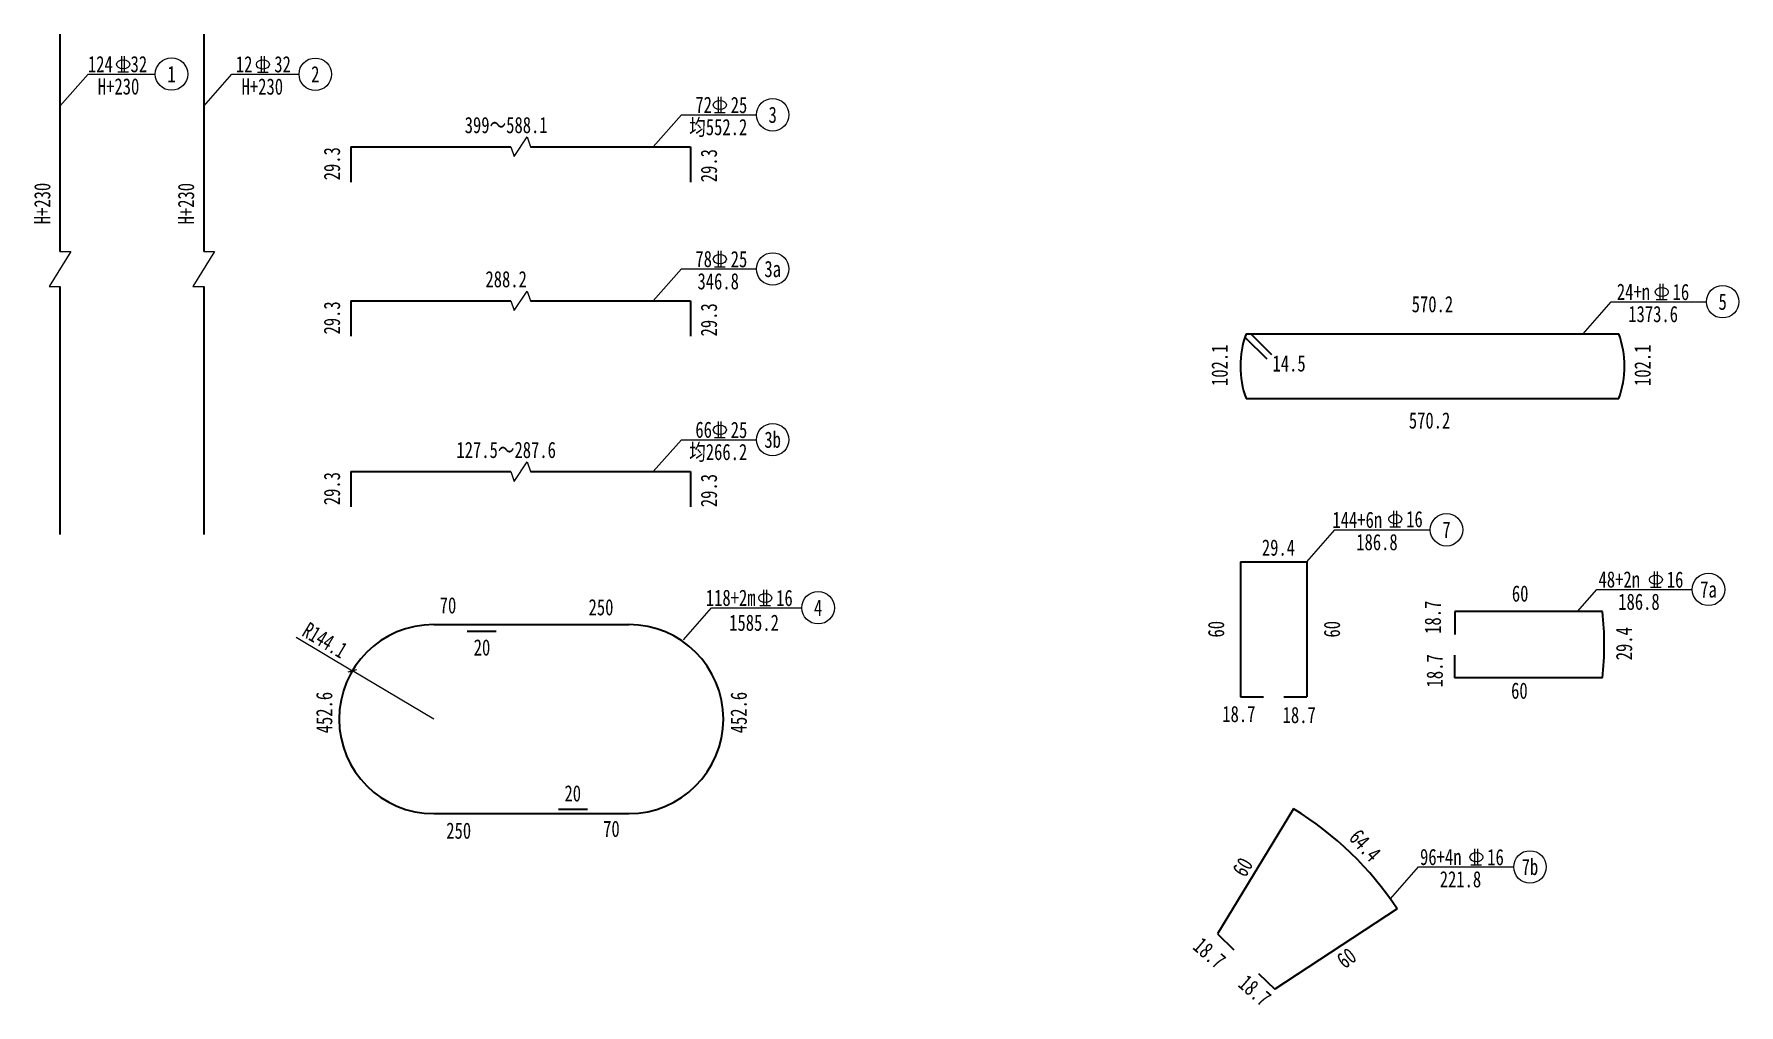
# Model space of a CAD drawing. Header units: millimetres. Extents: x 3400 to 11153, y 4569 to 11779.
# Drawn here: x 8530 to 11153, y 6013 to 7508 of the extents above; entities that cross this region are included whole.
import ezdxf
from ezdxf.enums import TextEntityAlignment as Align

# ---------------------------------------------------------------- set-up
doc = ezdxf.new("R2010")
doc.units = ezdxf.units.MM
doc.layers.get('0').update_dxf_attribs({"lineweight": 15})
doc.layers.get('Defpoints').update_dxf_attribs({"color": 8})
for name, color, linetype, lineweight in [('Dim', 4, 'Continuous', 15), ('尺寸标注', 4, 'Continuous', 13), ('文本', 7, 'Continuous', 15), ('细实线', 4, 'Continuous', 15), ('细线', 4, 'Continuous', 15), ('钢筋', 1, 'Continuous', 30)]:
    doc.layers.add(name, color=color, linetype=linetype, lineweight=lineweight)
doc.styles.add('111', font='仿宋_GB2312.ttf', dxfattribs={"width": 0.7})
doc.styles.add('FS', font='仿宋_GB2312.ttf', dxfattribs={"width": 0.75})
doc.dimstyles.new('200', dxfattribs={"dimscale": 0, "dimtxt": 2.5, "dimasz": 1, "dimexe": 1, "dimexo": 1, "dimgap": 0.6, "dimtad": 1, "dimdec": 1, "dimdsep": 46, "dimtxsty": '111', "dimblk": 'OBLIQUE', "dimcen": 0, "dimclrd": 4, "dimclre": 4, "dimclrt": 4, "dimadec": 1, "dimazin": 2, "dimtfac": 1, "dimtdec": 1, "dimtix": 1, "dimtmove": 2, "dimatfit": 3, "dimfxl": 4, "dimfxlon": 1, "dimtolj": 1, "dimlwd": -1, "dimlwe": -1, "dimarcsym": 0})

# ---------------------------------------------------------------- blocks, each defined once
blk = doc.blocks.new('fi')
at = {"lineweight": 18}
for p, q in [((0, 0), (1.58, 0)), ((0.58, 0), (0.58, 2.35)), ((1.02, 0), (1.02, 2.35))]:
    blk.add_line(p, q, dxfattribs=at)
blk.add_ellipse((0.8, 1.13), major_axis=(0.966, 0), ratio=0.701732, dxfattribs=at)
blk = doc.blocks.new('_Oblique')
at = {"color": 0, "linetype": 'ByBlock', "lineweight": -2}
blk.add_line((-0.5, -0.5), (0.5, 0.5), dxfattribs=at)
blk = doc.blocks.new('*D54')
at = {"layer": 'Defpoints', "color": 0, "transparency": 16777216}
for p in [(9020.1, 6527.6), (9145.2, 6453.1)]:
    blk.add_point(p, dxfattribs=at)
at = {"layer": '细线', "color": 4, "transparency": 16777216}
for p in [(8933.6, 6579.2), (9145.2, 6453.1)]:
    blk.add_line(p, (9020.1, 6527.6), dxfattribs=at)
at = {"layer": '细线', "color": 4, "transparency": 16777216, "xscale": 9.999999999999996, "yscale": 9.999999999999996, "zscale": 9.999999999999996, "rotation": 329.1951409366073}
blk.add_blockref('_Oblique', (9020.1, 6527.6), dxfattribs=at)
at = {"layer": '细线', "color": 4, "transparency": 16777216, "insert": (8977.7, 6574.4), "char_height": 25, "attachment_point": 5, "rotation": 329.1951, "style": '111'}
blk.add_mtext('\\A1;R144.1', dxfattribs=at)

msp = doc.modelspace()

# ---------------------------------------------------------------- linework, layer by layer
at = {"layer": '尺寸标注'}
for centre in [(8741.61, 7446.01), (8962.83, 7445.77), (9666.63, 7383.38), (9666.63, 7146.03), (11128.41, 7095.56), (9666.63, 6883.21), (10703.47, 6744.5), (11106.6, 6652.7), (9736.57, 6624.49), (10831.93, 6225.46)]:
    msp.add_circle(centre, 25, dxfattribs=at)
at = {"layer": '细实线'}
for points in [[(9263.97, 7334.19), (9268.97, 7319.18), (9288.97, 7349.19), (9293.97, 7334.19)], [(8569.91, 7173.01), (8586.66, 7173.01), (8553.16, 7119.01), (8569.91, 7119.01)], [(8791.13, 7172.77), (8807.88, 7172.77), (8774.38, 7118.77), (8791.13, 7118.77)], [(9263.97, 7096.84), (9268.97, 7081.84), (9288.97, 7111.84), (9293.97, 7096.84)], [(9263.97, 6834.02), (9268.97, 6819.01), (9288.97, 6849.02), (9293.97, 6834.02)]]:
    msp.add_lwpolyline(points, dxfattribs=at)
at = {"layer": '细线'}
for p, q in [((8569.91, 7396.82), (8613.16, 7446.01)), ((8613.16, 7446.01), (8716.61, 7446.01)), ((8791.13, 7396.57), (8834.38, 7445.77)), ((8834.38, 7445.77), (8937.83, 7445.77)), ((9482.87, 7334.19), (9526.12, 7383.38)), ((9526.12, 7383.38), (9641.63, 7383.38)), ((9482.87, 7096.84), (9526.12, 7146.03)), ((9526.12, 7146.03), (9641.63, 7146.03)), ((10913.55, 7046.36), (10956.81, 7095.56)), ((10956.81, 7095.56), (11103.41, 7095.56)), ((9482.87, 6834.02), (9526.12, 6883.21)), ((9526.12, 6883.21), (9641.63, 6883.21)), ((10488.62, 6695.31), (10531.87, 6744.5)), ((10531.87, 6744.5), (10678.47, 6744.5)), ((10905.01, 6618.58), (10935, 6652.7)), ((10935, 6652.7), (11081.6, 6652.7)), ((9529.23, 6575.29), (9572.48, 6624.49)), ((9572.48, 6624.49), (9711.57, 6624.49)), ((10617.08, 6176.27), (10660.33, 6225.46)), ((10660.33, 6225.46), (10806.93, 6225.46))]:
    msp.add_line(p, q, dxfattribs=at)
at = {"layer": '钢筋'}
for p, q in [((8569.91, 7507.6), (8569.91, 7173.01)), ((8791.13, 7507.35), (8791.13, 7172.77)), ((9017.73, 7334.19), (9263.97, 7334.19)), ((9017.73, 7334.19), (9017.73, 7279.86)), ((9293.97, 7334.19), (9540.21, 7334.19)), ((9540.21, 7334.19), (9540.21, 7279.86)), ((8569.91, 7119.01), (8569.91, 6737.29)), ((8791.13, 7118.77), (8791.13, 6737.05)), ((9017.73, 7096.84), (9263.97, 7096.84)), ((9017.73, 7096.84), (9017.73, 7042.51)), ((9293.97, 7096.84), (9540.21, 7096.84)), ((9540.21, 7096.84), (9540.21, 7042.51)), ((10393.32, 7041.1), (10426.95, 7007.47)), ((10395.13, 7046.36), (10968.57, 7046.36)), ((10402.2, 7046.36), (10434.02, 7014.54)), ((10395.13, 6946.35), (10968.57, 6946.35)), ((9017.73, 6834.02), (9263.97, 6834.02)), ((9017.73, 6834.02), (9017.73, 6779.69)), ((9293.97, 6834.02), (9540.21, 6834.02)), ((9540.21, 6834.02), (9540.21, 6779.69)), ((10386.68, 6695.31), (10488.62, 6695.31)), ((10386.68, 6695.31), (10386.68, 6487.41)), ((10488.62, 6695.31), (10488.62, 6487.41)), ((10943.65, 6618.58), (10716.15, 6618.58)), ((10716.15, 6618.58), (10716.15, 6583.36)), ((9145.17, 6598.66), (9445.17, 6598.66)), ((9196.71, 6588.64), (9241.4, 6588.64)), ((10716.01, 6551.61), (10716.01, 6516.39)), ((10943.65, 6516.39), (10716.01, 6516.39)), ((10386.68, 6487.41), (10421.9, 6487.41)), ((10453.4, 6487.41), (10488.62, 6487.41)), ((9145.17, 6307.5), (9445.17, 6307.5)), ((9337.17, 6314.56), (9381.86, 6314.56)), ((10468.04, 6314.94), (10351.05, 6122.48)), ((10627.66, 6160.79), (10439.4, 6037.16)), ((10351.05, 6122.48), (10376.39, 6098.01)), ((10414.07, 6061.62), (10439.4, 6037.16))]:
    msp.add_line(p, q, dxfattribs=at)
for centre, radius, start, end in [((10531.85, 6996.36), 145.58, 159.91001, 200.08999), ((10831.85, 6996.36), 145.58, 339.91001, 20.08999), ((10441.81, 6567.49), 504.43, 354.18602, 5.81398), ((9145.17, 6453.08), 145.58, 90, 270), ((9445.17, 6453.08), 145.58, 270, 90), ((10206.02, 5883.89), 504.43, 33.29304, 58.70572)]:
    msp.add_arc(centre, radius, start, end, dxfattribs=at)

# ---------------------------------------------------------------- block references
at = {"layer": 'Dim', "xscale": 10.39999999999941, "yscale": 10.39999999999941, "zscale": 10.39999999999941}
for p in [(8658.89, 7449.37), (8873.96, 7449.12), (9577.01, 7386.74), (9577.01, 7149.39), (11026.34, 7098.92), (9577.01, 6886.57), (10616.39, 6749.18), (11017.41, 6656.05), (9646.94, 6627.85), (10741.1, 6228.82)]:
    msp.add_blockref('fi', p, dxfattribs=at)

# ---------------------------------------------------------------- texts
at = {"layer": '文本', "color": 4, "style": 'FS', "width": 0.75}
for s, p in [('124', (8632.1, 7461.42)), ('32', (8691.31, 7461.42)), ('1', (8741.61, 7446.01)), ('12', (8853.32, 7461.17)), ('32', (8912.52, 7461.17)), ('2', (8962.83, 7445.77)), ('H+230', (8660.15, 7427.08)), ('H+230', (8881.36, 7426.84)), ('72', (9560.45, 7398.78)), ('25', (9614.83, 7398.47)), ('均552.2', (9582.83, 7364.45)), ('3', (9666.63, 7383.38)), ('78', (9560.45, 7161.43)), ('25', (9614.83, 7161.12)), ('346.8', (9582.83, 7127.1)), ('3a', (9666.63, 7146.03)), ('24+n', (10991.13, 7110.96)), ('16', (11064.16, 7110.65)), ('1373.6', (11021.43, 7076.63)), ('5', (11128.41, 7095.56)), ('66', (9560.45, 6898.61)), ('25', (9614.83, 6898.3)), ('均266.2', (9582.83, 6864.28)), ('3b', (9666.63, 6883.21)), ('144+6n', (10566.19, 6759.91)), ('16', (10654.21, 6760.92)), ('7', (10703.47, 6744.5)), ('186.8', (10596.49, 6725.57)), ('48+2n', (10969.32, 6668.1)), ('16', (11055.23, 6667.79)), ('7a', (11106.6, 6652.7)), ('118+2m', (9602.06, 6639.89)), ('16', (9684.76, 6639.58)), ('186.8', (10999.62, 6633.76)), ('1585.2', (9637.96, 6601.44)), ('4', (9736.57, 6624.49)), ('96+4n', (10694.65, 6240.87)), ('16', (10778.92, 6240.56)), ('221.8', (10724.96, 6206.53)), ('7b', (10831.93, 6225.46))]:
    msp.add_text(s, height=25, dxfattribs=at).set_placement(p, align=Align.MIDDLE_CENTER)
for s, p in [('399～588.1', (9256.54, 7367.39)), ('288.2', (9256.54, 7130.1)), ('570.2', (10681.8, 7091.66)), ('14.5', (10461.27, 7000.45)), ('570.2', (10677.42, 6912.61)), ('127.5～287.6', (9256.54, 6867.28)), ('29.4', (10444.9, 6716.97)), ('70', (9167.03, 6628.03)), ('250', (9402.49, 6625.1)), ('60', (10816.82, 6646.19)), ('20', (9219.34, 6563.22)), ('60', (10815.66, 6496.69)), ('18.7', (10383.98, 6460.72)), ('18.7', (10476.84, 6459.23)), ('20', (9359.02, 6338.54)), ('70', (9418.51, 6283.99)), ('250', (9183.51, 6281.18))]:
    msp.add_text(s, height=25, dxfattribs=at).set_placement(p, align=Align.MIDDLE)
for s, rotation, p in [('29.3', 90, (8988.62, 7308.01)), ('29.3', 90, (9568.62, 7305.03)), ('29.3', 90, (8988.62, 7070.66)), ('29.3', 90, (9568.62, 7067.68)), ('102.1', 90, (10354.52, 6997.73)), ('102.1', 90, (11005.23, 6997.73)), ('29.3', 90, (8988.62, 6807.84)), ('29.3', 90, (9568.62, 6804.86)), ('18.7', 90, (10682.51, 6609.84)), ('60', 90, (10349.08, 6591.42)), ('60', 90, (10527.34, 6591.36)), ('29.4', 90, (10976.84, 6569.1)), ('18.7', 90, (10685.43, 6527.32)), ('452.6', 90, (8976.73, 6463.08)), ('452.6', 90, (9614.51, 6463.08)), ('64.4', 312.32675, (10578.15, 6258.6)), ('60', 60.1696, (10389.87, 6225.2)), ('18.7', 319.10391, (10338.75, 6092.88)), ('60', 37.3981, (10549.61, 6085.13)), ('18.7', 319.10391, (10408.41, 6035.22))]:
    msp.add_text(s, height=25, rotation=rotation, dxfattribs=at).set_placement(p, align=Align.MIDDLE)
for p in [(8542.66, 7246.78), (8763.87, 7246.53)]:
    msp.add_text('H+230', height=25, rotation=90, dxfattribs=at).set_placement(p, align=Align.MIDDLE_CENTER)

# ---------------------------------------------------------------- dimensions: what is measured, and where the dimension line sits
at = {"layer": '细线'}
dim = msp.add_radius_dim(center=(9145.17, 6453.08), mpoint=(9020.13, 6527.63), text='R144.1', dimstyle='200', override={"dimscale": 10, "dimfxl": 3, "dimarcsym": 2}, dxfattribs=at)
dim.commit()
dim.dimension.update_dxf_attribs({"geometry": '*D54', "text_midpoint": (8977.74, 6574.44)})

doc.saveas('drawing.dxf')
